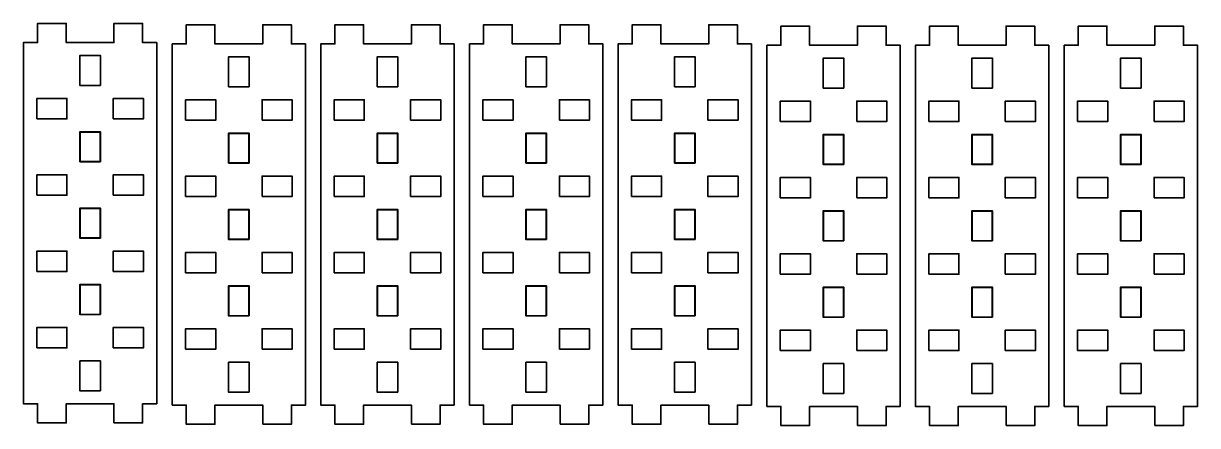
# Model space of a CAD drawing. Header units: inches. Extents: x 0 to 12.3, y 0 to 4.2.
import ezdxf

# ---------------------------------------------------------------- set-up
doc = ezdxf.new("R2010")
doc.units = ezdxf.units.IN
doc.header["$MEASUREMENT"] = 0
doc.layers.add('Layer 1', color=7, linetype='Continuous')

# ---------------------------------------------------------------- blocks, each defined once
blk = doc.blocks.new('block 3')
at = {"layer": 'Layer 1', "color": 7, "lineweight": 35, "true_color": 0xffffff}
for points in [[(0.805, 3.563), (0.59, 3.563), (0.59, 3.878), (0.805, 3.878), (0.805, 3.563)], [(0.14, 3.213), (0.14, 3.428), (0.455, 3.428), (0.455, 3.213), (0.14, 3.213)], [(0.94, 3.213), (0.94, 3.428), (1.255, 3.428), (1.255, 3.213), (0.94, 3.213)], [(0.805, 2.763), (0.59, 2.763), (0.59, 3.078), (0.805, 3.078), (0.805, 2.763)], [(0.802, 2.765), (0.592, 2.765), (0.592, 3.075), (0.802, 3.075), (0.802, 2.765)], [(0.14, 2.413), (0.14, 2.628), (0.455, 2.628), (0.455, 2.413), (0.14, 2.413)], [(0.94, 2.413), (0.94, 2.628), (1.255, 2.628), (1.255, 2.413), (0.94, 2.413)], [(0.805, 1.963), (0.59, 1.963), (0.59, 2.278), (0.805, 2.278), (0.805, 1.963)], [(0.802, 1.965), (0.592, 1.965), (0.592, 2.275), (0.802, 2.275), (0.802, 1.965)], [(0.14, 1.613), (0.14, 1.828), (0.455, 1.828), (0.455, 1.613), (0.14, 1.613)], [(0.94, 1.613), (0.94, 1.828), (1.255, 1.828), (1.255, 1.613), (0.94, 1.613)], [(0.805, 1.163), (0.59, 1.163), (0.59, 1.478), (0.805, 1.478), (0.805, 1.163)], [(0.802, 1.165), (0.592, 1.165), (0.592, 1.475), (0.802, 1.475), (0.802, 1.165)], [(0.14, 0.813), (0.14, 1.028), (0.455, 1.028), (0.455, 0.813), (0.14, 0.813)], [(0.94, 0.813), (0.94, 1.028), (1.255, 1.028), (1.255, 0.813), (0.94, 0.813)], [(0.805, 0.363), (0.59, 0.363), (0.59, 0.678), (0.805, 0.678), (0.805, 0.363)]]:
    blk.add_lwpolyline(points, dxfattribs=at)
blk = doc.blocks.new('block 2')
at = {"layer": 'Layer 1', "color": 7, "lineweight": 35, "true_color": 0xffffff}
blk.add_lwpolyline([(0.947, 0.028), (1.247, 0.028), (1.247, 0.228), (1.395, 0.228), (1.395, 4.013), (1.247, 4.013), (1.247, 4.213), (0.947, 4.213), (0.947, 4.013), (0.447, 4.013), (0.447, 4.213), (0.147, 4.213), (0.147, 4.013), (0, 4.013), (0, 0.228), (0.147, 0.228), (0.147, 0.028), (0.447, 0.028), (0.447, 0.228), (0.947, 0.228), (0.947, 0.028)], dxfattribs=at)
at = {"layer": 'Layer 1'}
blk.add_blockref('block 3', (0, 0), dxfattribs=at)
blk = doc.blocks.new('block 5')
at = {"layer": 'Layer 1', "color": 7, "lineweight": 35, "true_color": 0xffffff}
for points in [[(2.361, 3.549), (2.146, 3.549), (2.146, 3.864), (2.361, 3.864), (2.361, 3.549)], [(1.696, 3.199), (1.696, 3.414), (2.011, 3.414), (2.011, 3.199), (1.696, 3.199)], [(2.496, 3.199), (2.496, 3.414), (2.811, 3.414), (2.811, 3.199), (2.496, 3.199)], [(2.361, 2.749), (2.146, 2.749), (2.146, 3.064), (2.361, 3.064), (2.361, 2.749)], [(2.358, 2.751), (2.148, 2.751), (2.148, 3.061), (2.358, 3.061), (2.358, 2.751)], [(1.696, 2.399), (1.696, 2.614), (2.011, 2.614), (2.011, 2.399), (1.696, 2.399)], [(2.496, 2.399), (2.496, 2.614), (2.811, 2.614), (2.811, 2.399), (2.496, 2.399)], [(2.361, 1.949), (2.146, 1.949), (2.146, 2.264), (2.361, 2.264), (2.361, 1.949)], [(2.358, 1.951), (2.148, 1.951), (2.148, 2.261), (2.358, 2.261), (2.358, 1.951)], [(1.696, 1.599), (1.696, 1.814), (2.011, 1.814), (2.011, 1.599), (1.696, 1.599)], [(2.496, 1.599), (2.496, 1.814), (2.811, 1.814), (2.811, 1.599), (2.496, 1.599)], [(2.361, 1.149), (2.146, 1.149), (2.146, 1.464), (2.361, 1.464), (2.361, 1.149)], [(2.358, 1.151), (2.148, 1.151), (2.148, 1.461), (2.358, 1.461), (2.358, 1.151)], [(1.696, 0.799), (1.696, 1.014), (2.011, 1.014), (2.011, 0.799), (1.696, 0.799)], [(2.496, 0.799), (2.496, 1.014), (2.811, 1.014), (2.811, 0.799), (2.496, 0.799)], [(2.361, 0.349), (2.146, 0.349), (2.146, 0.664), (2.361, 0.664), (2.361, 0.349)]]:
    blk.add_lwpolyline(points, dxfattribs=at)
blk = doc.blocks.new('block 4')
at = {"layer": 'Layer 1', "color": 7, "lineweight": 35, "true_color": 0xffffff}
blk.add_lwpolyline([(2.503, 0.014), (2.803, 0.014), (2.803, 0.214), (2.951, 0.214), (2.951, 3.999), (2.803, 3.999), (2.803, 4.199), (2.503, 4.199), (2.503, 3.999), (2.003, 3.999), (2.003, 4.199), (1.703, 4.199), (1.703, 3.999), (1.556, 3.999), (1.556, 0.214), (1.703, 0.214), (1.703, 0.014), (2.003, 0.014), (2.003, 0.214), (2.503, 0.214), (2.503, 0.014)], dxfattribs=at)
at = {"layer": 'Layer 1'}
blk.add_blockref('block 5', (0, 0), dxfattribs=at)
blk = doc.blocks.new('block 7')
at = {"layer": 'Layer 1', "color": 7, "lineweight": 35, "true_color": 0xffffff}
for points in [[(3.916, 3.549), (3.701, 3.549), (3.701, 3.864), (3.916, 3.864), (3.916, 3.549)], [(3.251, 3.199), (3.251, 3.414), (3.566, 3.414), (3.566, 3.199), (3.251, 3.199)], [(4.051, 3.199), (4.051, 3.414), (4.366, 3.414), (4.366, 3.199), (4.051, 3.199)], [(3.916, 2.749), (3.701, 2.749), (3.701, 3.064), (3.916, 3.064), (3.916, 2.749)], [(3.914, 2.751), (3.704, 2.751), (3.704, 3.061), (3.914, 3.061), (3.914, 2.751)], [(3.251, 2.399), (3.251, 2.614), (3.566, 2.614), (3.566, 2.399), (3.251, 2.399)], [(4.051, 2.399), (4.051, 2.614), (4.366, 2.614), (4.366, 2.399), (4.051, 2.399)], [(3.916, 1.949), (3.701, 1.949), (3.701, 2.264), (3.916, 2.264), (3.916, 1.949)], [(3.914, 1.951), (3.704, 1.951), (3.704, 2.261), (3.914, 2.261), (3.914, 1.951)], [(3.251, 1.599), (3.251, 1.814), (3.566, 1.814), (3.566, 1.599), (3.251, 1.599)], [(4.051, 1.599), (4.051, 1.814), (4.366, 1.814), (4.366, 1.599), (4.051, 1.599)], [(3.916, 1.149), (3.701, 1.149), (3.701, 1.464), (3.916, 1.464), (3.916, 1.149)], [(3.914, 1.151), (3.704, 1.151), (3.704, 1.461), (3.914, 1.461), (3.914, 1.151)], [(3.251, 0.799), (3.251, 1.014), (3.566, 1.014), (3.566, 0.799), (3.251, 0.799)], [(4.051, 0.799), (4.051, 1.014), (4.366, 1.014), (4.366, 0.799), (4.051, 0.799)], [(3.916, 0.349), (3.701, 0.349), (3.701, 0.664), (3.916, 0.664), (3.916, 0.349)]]:
    blk.add_lwpolyline(points, dxfattribs=at)
blk = doc.blocks.new('block 6')
at = {"layer": 'Layer 1', "color": 7, "lineweight": 35, "true_color": 0xffffff}
blk.add_lwpolyline([(4.059, 0.014), (4.359, 0.014), (4.359, 0.214), (4.506, 0.214), (4.506, 3.999), (4.359, 3.999), (4.359, 4.199), (4.059, 4.199), (4.059, 3.999), (3.559, 3.999), (3.559, 4.199), (3.259, 4.199), (3.259, 3.999), (3.111, 3.999), (3.111, 0.214), (3.259, 0.214), (3.259, 0.014), (3.559, 0.014), (3.559, 0.214), (4.059, 0.214), (4.059, 0.014)], dxfattribs=at)
at = {"layer": 'Layer 1'}
blk.add_blockref('block 7', (0, 0), dxfattribs=at)
blk = doc.blocks.new('block 9')
at = {"layer": 'Layer 1', "color": 7, "lineweight": 35, "true_color": 0xffffff}
for points in [[(5.472, 3.549), (5.257, 3.549), (5.257, 3.864), (5.472, 3.864), (5.472, 3.549)], [(4.807, 3.199), (4.807, 3.414), (5.122, 3.414), (5.122, 3.199), (4.807, 3.199)], [(5.607, 3.199), (5.607, 3.414), (5.922, 3.414), (5.922, 3.199), (5.607, 3.199)], [(5.472, 2.749), (5.257, 2.749), (5.257, 3.064), (5.472, 3.064), (5.472, 2.749)], [(5.469, 2.751), (5.259, 2.751), (5.259, 3.061), (5.469, 3.061), (5.469, 2.751)], [(4.807, 2.399), (4.807, 2.614), (5.122, 2.614), (5.122, 2.399), (4.807, 2.399)], [(5.607, 2.399), (5.607, 2.614), (5.922, 2.614), (5.922, 2.399), (5.607, 2.399)], [(5.472, 1.949), (5.257, 1.949), (5.257, 2.264), (5.472, 2.264), (5.472, 1.949)], [(5.469, 1.951), (5.259, 1.951), (5.259, 2.261), (5.469, 2.261), (5.469, 1.951)], [(4.807, 1.599), (4.807, 1.814), (5.122, 1.814), (5.122, 1.599), (4.807, 1.599)], [(5.607, 1.599), (5.607, 1.814), (5.922, 1.814), (5.922, 1.599), (5.607, 1.599)], [(5.472, 1.149), (5.257, 1.149), (5.257, 1.464), (5.472, 1.464), (5.472, 1.149)], [(5.469, 1.151), (5.259, 1.151), (5.259, 1.461), (5.469, 1.461), (5.469, 1.151)], [(4.807, 0.799), (4.807, 1.014), (5.122, 1.014), (5.122, 0.799), (4.807, 0.799)], [(5.607, 0.799), (5.607, 1.014), (5.922, 1.014), (5.922, 0.799), (5.607, 0.799)], [(5.472, 0.349), (5.257, 0.349), (5.257, 0.664), (5.472, 0.664), (5.472, 0.349)]]:
    blk.add_lwpolyline(points, dxfattribs=at)
blk = doc.blocks.new('block 8')
at = {"layer": 'Layer 1', "color": 7, "lineweight": 35, "true_color": 0xffffff}
blk.add_lwpolyline([(5.614, 0.014), (5.914, 0.014), (5.914, 0.214), (6.062, 0.214), (6.062, 3.999), (5.914, 3.999), (5.914, 4.199), (5.614, 4.199), (5.614, 3.999), (5.114, 3.999), (5.114, 4.199), (4.814, 4.199), (4.814, 3.999), (4.667, 3.999), (4.667, 0.214), (4.814, 0.214), (4.814, 0.014), (5.114, 0.014), (5.114, 0.214), (5.614, 0.214), (5.614, 0.014)], dxfattribs=at)
at = {"layer": 'Layer 1'}
blk.add_blockref('block 9', (0, 0), dxfattribs=at)
blk = doc.blocks.new('block 11')
at = {"layer": 'Layer 1', "color": 7, "lineweight": 35, "true_color": 0xffffff}
for points in [[(7.027, 3.549), (6.812, 3.549), (6.812, 3.864), (7.027, 3.864), (7.027, 3.549)], [(6.362, 3.199), (6.362, 3.414), (6.677, 3.414), (6.677, 3.199), (6.362, 3.199)], [(7.162, 3.199), (7.162, 3.414), (7.477, 3.414), (7.477, 3.199), (7.162, 3.199)], [(7.027, 2.749), (6.812, 2.749), (6.812, 3.064), (7.027, 3.064), (7.027, 2.749)], [(7.025, 2.751), (6.815, 2.751), (6.815, 3.061), (7.025, 3.061), (7.025, 2.751)], [(6.362, 2.399), (6.362, 2.614), (6.677, 2.614), (6.677, 2.399), (6.362, 2.399)], [(7.162, 2.399), (7.162, 2.614), (7.477, 2.614), (7.477, 2.399), (7.162, 2.399)], [(7.027, 1.949), (6.812, 1.949), (6.812, 2.264), (7.027, 2.264), (7.027, 1.949)], [(7.025, 1.951), (6.815, 1.951), (6.815, 2.261), (7.025, 2.261), (7.025, 1.951)], [(6.362, 1.599), (6.362, 1.814), (6.677, 1.814), (6.677, 1.599), (6.362, 1.599)], [(7.162, 1.599), (7.162, 1.814), (7.477, 1.814), (7.477, 1.599), (7.162, 1.599)], [(7.027, 1.149), (6.812, 1.149), (6.812, 1.464), (7.027, 1.464), (7.027, 1.149)], [(7.025, 1.151), (6.815, 1.151), (6.815, 1.461), (7.025, 1.461), (7.025, 1.151)], [(6.362, 0.799), (6.362, 1.014), (6.677, 1.014), (6.677, 0.799), (6.362, 0.799)], [(7.162, 0.799), (7.162, 1.014), (7.477, 1.014), (7.477, 0.799), (7.162, 0.799)], [(7.027, 0.349), (6.812, 0.349), (6.812, 0.664), (7.027, 0.664), (7.027, 0.349)]]:
    blk.add_lwpolyline(points, dxfattribs=at)
blk = doc.blocks.new('block 10')
at = {"layer": 'Layer 1', "color": 7, "lineweight": 35, "true_color": 0xffffff}
blk.add_lwpolyline([(7.17, 0.014), (7.47, 0.014), (7.47, 0.214), (7.617, 0.214), (7.617, 3.999), (7.47, 3.999), (7.47, 4.199), (7.17, 4.199), (7.17, 3.999), (6.67, 3.999), (6.67, 4.199), (6.37, 4.199), (6.37, 3.999), (6.222, 3.999), (6.222, 0.214), (6.37, 0.214), (6.37, 0.014), (6.67, 0.014), (6.67, 0.214), (7.17, 0.214), (7.17, 0.014)], dxfattribs=at)
at = {"layer": 'Layer 1'}
blk.add_blockref('block 11', (0, 0), dxfattribs=at)
blk = doc.blocks.new('block 13')
at = {"layer": 'Layer 1', "color": 7, "lineweight": 35, "true_color": 0xffffff}
for points in [[(8.583, 3.535), (8.368, 3.535), (8.368, 3.85), (8.583, 3.85), (8.583, 3.535)], [(7.918, 3.185), (7.918, 3.4), (8.233, 3.4), (8.233, 3.185), (7.918, 3.185)], [(8.718, 3.185), (8.718, 3.4), (9.033, 3.4), (9.033, 3.185), (8.718, 3.185)], [(8.583, 2.735), (8.368, 2.735), (8.368, 3.05), (8.583, 3.05), (8.583, 2.735)], [(8.58, 2.737), (8.37, 2.737), (8.37, 3.047), (8.58, 3.047), (8.58, 2.737)], [(7.918, 2.385), (7.918, 2.6), (8.233, 2.6), (8.233, 2.385), (7.918, 2.385)], [(8.718, 2.385), (8.718, 2.6), (9.033, 2.6), (9.033, 2.385), (8.718, 2.385)], [(8.583, 1.935), (8.368, 1.935), (8.368, 2.25), (8.583, 2.25), (8.583, 1.935)], [(8.58, 1.937), (8.37, 1.937), (8.37, 2.247), (8.58, 2.247), (8.58, 1.937)], [(7.918, 1.585), (7.918, 1.8), (8.233, 1.8), (8.233, 1.585), (7.918, 1.585)], [(8.718, 1.585), (8.718, 1.8), (9.033, 1.8), (9.033, 1.585), (8.718, 1.585)], [(8.583, 1.135), (8.368, 1.135), (8.368, 1.45), (8.583, 1.45), (8.583, 1.135)], [(8.58, 1.137), (8.37, 1.137), (8.37, 1.447), (8.58, 1.447), (8.58, 1.137)], [(7.918, 0.785), (7.918, 1), (8.233, 1), (8.233, 0.785), (7.918, 0.785)], [(8.718, 0.785), (8.718, 1), (9.033, 1), (9.033, 0.785), (8.718, 0.785)], [(8.583, 0.335), (8.368, 0.335), (8.368, 0.65), (8.583, 0.65), (8.583, 0.335)]]:
    blk.add_lwpolyline(points, dxfattribs=at)
blk = doc.blocks.new('block 12')
at = {"layer": 'Layer 1', "color": 7, "lineweight": 35, "true_color": 0xffffff}
blk.add_lwpolyline([(8.725, 0), (9.025, 0), (9.025, 0.2), (9.173, 0.2), (9.173, 3.985), (9.025, 3.985), (9.025, 4.185), (8.725, 4.185), (8.725, 3.985), (8.225, 3.985), (8.225, 4.185), (7.925, 4.185), (7.925, 3.985), (7.778, 3.985), (7.778, 0.2), (7.925, 0.2), (7.925, 0), (8.225, 0), (8.225, 0.2), (8.725, 0.2), (8.725, 0)], dxfattribs=at)
at = {"layer": 'Layer 1'}
blk.add_blockref('block 13', (0, 0), dxfattribs=at)
blk = doc.blocks.new('block 15')
at = {"layer": 'Layer 1', "color": 7, "lineweight": 35, "true_color": 0xffffff}
for points in [[(10.138, 3.535), (9.923, 3.535), (9.923, 3.85), (10.138, 3.85), (10.138, 3.535)], [(9.473, 3.185), (9.473, 3.4), (9.788, 3.4), (9.788, 3.185), (9.473, 3.185)], [(10.273, 3.185), (10.273, 3.4), (10.588, 3.4), (10.588, 3.185), (10.273, 3.185)], [(10.138, 2.735), (9.923, 2.735), (9.923, 3.05), (10.138, 3.05), (10.138, 2.735)], [(10.136, 2.737), (9.926, 2.737), (9.926, 3.047), (10.136, 3.047), (10.136, 2.737)], [(9.473, 2.385), (9.473, 2.6), (9.788, 2.6), (9.788, 2.385), (9.473, 2.385)], [(10.273, 2.385), (10.273, 2.6), (10.588, 2.6), (10.588, 2.385), (10.273, 2.385)], [(10.138, 1.935), (9.923, 1.935), (9.923, 2.25), (10.138, 2.25), (10.138, 1.935)], [(10.136, 1.937), (9.926, 1.937), (9.926, 2.247), (10.136, 2.247), (10.136, 1.937)], [(9.473, 1.585), (9.473, 1.8), (9.788, 1.8), (9.788, 1.585), (9.473, 1.585)], [(10.273, 1.585), (10.273, 1.8), (10.588, 1.8), (10.588, 1.585), (10.273, 1.585)], [(10.138, 1.135), (9.923, 1.135), (9.923, 1.45), (10.138, 1.45), (10.138, 1.135)], [(10.136, 1.137), (9.926, 1.137), (9.926, 1.447), (10.136, 1.447), (10.136, 1.137)], [(9.473, 0.785), (9.473, 1), (9.788, 1), (9.788, 0.785), (9.473, 0.785)], [(10.273, 0.785), (10.273, 1), (10.588, 1), (10.588, 0.785), (10.273, 0.785)], [(10.138, 0.335), (9.923, 0.335), (9.923, 0.65), (10.138, 0.65), (10.138, 0.335)]]:
    blk.add_lwpolyline(points, dxfattribs=at)
blk = doc.blocks.new('block 14')
at = {"layer": 'Layer 1', "color": 7, "lineweight": 35, "true_color": 0xffffff}
blk.add_lwpolyline([(10.281, 0), (10.581, 0), (10.581, 0.2), (10.728, 0.2), (10.728, 3.985), (10.581, 3.985), (10.581, 4.185), (10.281, 4.185), (10.281, 3.985), (9.781, 3.985), (9.781, 4.185), (9.481, 4.185), (9.481, 3.985), (9.333, 3.985), (9.333, 0.2), (9.481, 0.2), (9.481, 0), (9.781, 0), (9.781, 0.2), (10.281, 0.2), (10.281, 0)], dxfattribs=at)
at = {"layer": 'Layer 1'}
blk.add_blockref('block 15', (0, 0), dxfattribs=at)
blk = doc.blocks.new('block 17')
at = {"layer": 'Layer 1', "color": 7, "lineweight": 35, "true_color": 0xffffff}
for points in [[(11.694, 3.535), (11.479, 3.535), (11.479, 3.85), (11.694, 3.85), (11.694, 3.535)], [(11.029, 3.185), (11.029, 3.4), (11.344, 3.4), (11.344, 3.185), (11.029, 3.185)], [(11.829, 3.185), (11.829, 3.4), (12.144, 3.4), (12.144, 3.185), (11.829, 3.185)], [(11.694, 2.735), (11.479, 2.735), (11.479, 3.05), (11.694, 3.05), (11.694, 2.735)], [(11.691, 2.737), (11.481, 2.737), (11.481, 3.047), (11.691, 3.047), (11.691, 2.737)], [(11.029, 2.385), (11.029, 2.6), (11.344, 2.6), (11.344, 2.385), (11.029, 2.385)], [(11.829, 2.385), (11.829, 2.6), (12.144, 2.6), (12.144, 2.385), (11.829, 2.385)], [(11.694, 1.935), (11.479, 1.935), (11.479, 2.25), (11.694, 2.25), (11.694, 1.935)], [(11.691, 1.937), (11.481, 1.937), (11.481, 2.247), (11.691, 2.247), (11.691, 1.937)], [(11.029, 1.585), (11.029, 1.8), (11.344, 1.8), (11.344, 1.585), (11.029, 1.585)], [(11.829, 1.585), (11.829, 1.8), (12.144, 1.8), (12.144, 1.585), (11.829, 1.585)], [(11.694, 1.135), (11.479, 1.135), (11.479, 1.45), (11.694, 1.45), (11.694, 1.135)], [(11.691, 1.137), (11.481, 1.137), (11.481, 1.447), (11.691, 1.447), (11.691, 1.137)], [(11.029, 0.785), (11.029, 1), (11.344, 1), (11.344, 0.785), (11.029, 0.785)], [(11.829, 0.785), (11.829, 1), (12.144, 1), (12.144, 0.785), (11.829, 0.785)], [(11.694, 0.335), (11.479, 0.335), (11.479, 0.65), (11.694, 0.65), (11.694, 0.335)]]:
    blk.add_lwpolyline(points, dxfattribs=at)
blk = doc.blocks.new('block 16')
at = {"layer": 'Layer 1', "color": 7, "lineweight": 35, "true_color": 0xffffff}
blk.add_lwpolyline([(11.836, 0), (12.136, 0), (12.136, 0.2), (12.284, 0.2), (12.284, 3.985), (12.136, 3.985), (12.136, 4.185), (11.836, 4.185), (11.836, 3.985), (11.336, 3.985), (11.336, 4.185), (11.036, 4.185), (11.036, 3.985), (10.889, 3.985), (10.889, 0.2), (11.036, 0.2), (11.036, 0), (11.336, 0), (11.336, 0.2), (11.836, 0.2), (11.836, 0)], dxfattribs=at)
at = {"layer": 'Layer 1'}
blk.add_blockref('block 17', (0, 0), dxfattribs=at)

msp = doc.modelspace()

# ---------------------------------------------------------------- block references
at = {"layer": 'Layer 1'}
for name in ['block 2', 'block 4', 'block 6', 'block 8', 'block 10', 'block 12', 'block 14', 'block 16']:
    msp.add_blockref(name, (0, 0), dxfattribs=at)

doc.saveas('drawing.dxf')
